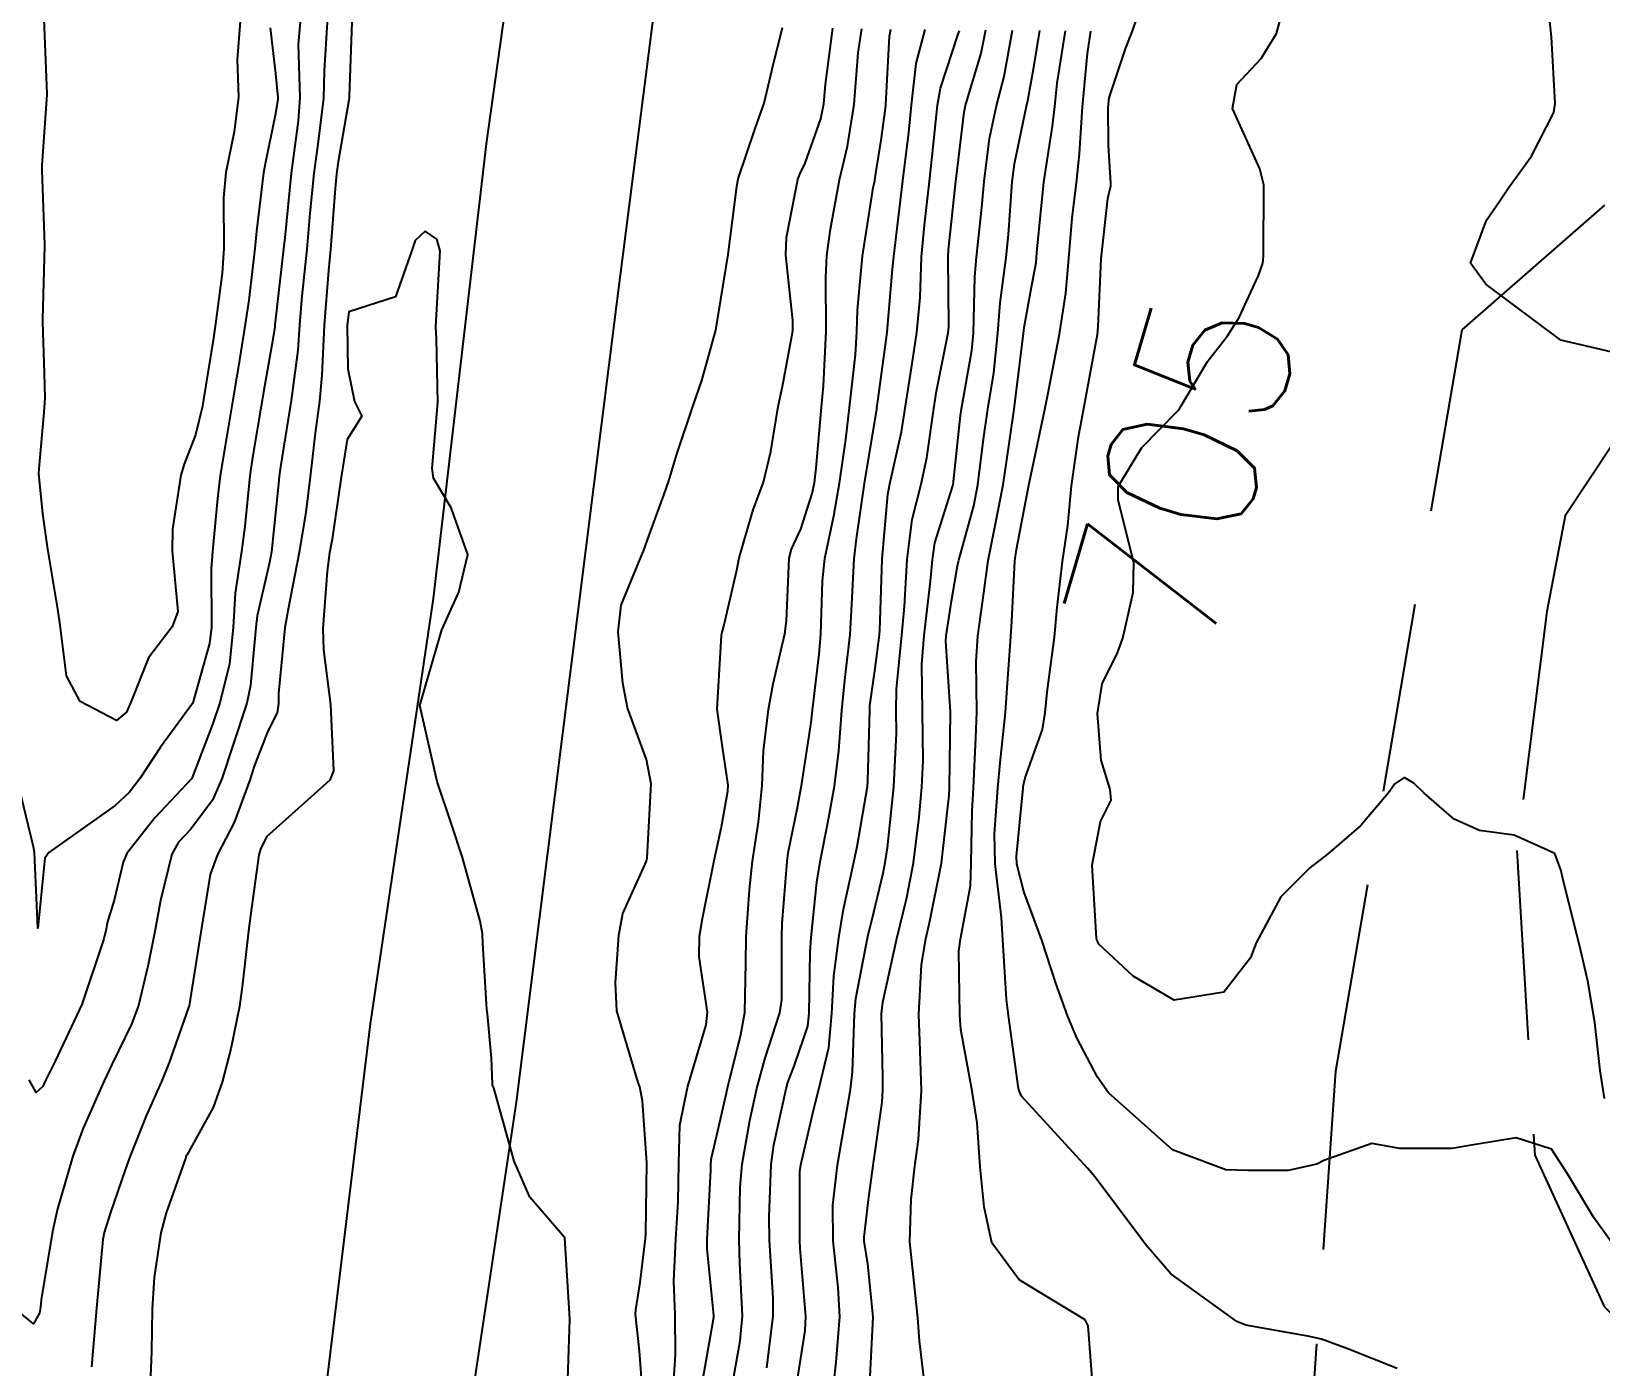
# Model space of a CAD drawing. Header units: metres. Extents: x 298520 to 308411, y 7433745 to 7450750.
# Drawn here: x 300827.6 to 300869.01, y 7448036.12 to 7448071.36 of the extents above; entities that cross this region are included whole.
import ezdxf
from ezdxf.enums import TextEntityAlignment as Align

# ---------------------------------------------------------------- set-up
doc = ezdxf.new("R2010")
doc.units = ezdxf.units.M
doc.header["$LTSCALE"] = 10
doc.linetypes.add('DASHED', pattern=[0.75, 0.5, -0.25])
for name, color, linetype in [('Cotas', 45, 'Continuous'), ('Curvas de Nivel 1m', 11, 'Continuous'), ('Curvas de Nivel 5m', 15, 'Continuous'), ('Linha Férrea', 251, 'TRACKS'), ('Vias Secundárias', 230, 'DASHED')]:
    doc.layers.add(name, color=color, linetype=linetype)
doc.styles.add('Style-STANDARD', font='STANDARD.shx')
doc.linetypes.add('TRACKS', pattern='A,0.15,[130,ltypeshp.shx,S=0.25,R=0,X=0,Y=0],0.15', length=0.3)

msp = doc.modelspace()

# ---------------------------------------------------------------- linework, layer by layer
at = {"layer": 'Curvas de Nivel 1m', "flags": 128}
for points, elevation in [([(300869.446, 7448039.192), (300868.824, 7448040.066), (300868.138, 7448041.206), (300867.713, 7448041.862), (300866.785, 7448042.156), (300865.714, 7448041.98), (300865.083, 7448041.876), (300863.712, 7448041.873), (300862.972, 7448042.01), (300861.707, 7448041.564), (300861.524, 7448041.465), (300860.769, 7448041.294), (300859.703, 7448041.292), (300859.12, 7448041.316), (300857.711, 7448041.837), (300856.027, 7448043.347), (300855.737, 7448043.758), (300855.189, 7448044.801), (300854.951, 7448045.362), (300854.633, 7448046.238), (300854.262, 7448047.373), (300853.792, 7448048.658), (300853.607, 7448049.382), (300853.6, 7448049.587), (300853.77, 7448051.381), (300853.776, 7448051.428), (300853.827, 7448051.657), (300854.287, 7448052.933), (300854.352, 7448053.373), (300854.41, 7448053.923), (300854.604, 7448055.369), (300854.669, 7448056.157), (300854.809, 7448057.366), (300854.955, 7448058.316), (300855.052, 7448059.363), (300855.231, 7448060.656), (300855.367, 7448061.359), (300855.682, 7448063.076), (300855.731, 7448063.353), (300855.755, 7448063.564), (300855.832, 7448065.352), (300856.009, 7448066.948), (300856.084, 7448067.278), (300856.086, 7448067.349), (300856.028, 7448068.35), (300856.019, 7448069.35), (300856.045, 7448069.604), (300856.487, 7448070.918), (300856.647, 7448071.344), (300857.017, 7448072.397)], 704), ([(300835.405, 7448071.597), (300835.329, 7448070.318), (300835.307, 7448069.597), (300835.171, 7448068.454), (300835.057, 7448067.604), (300834.955, 7448066.558), (300834.871, 7448065.607), (300834.739, 7448064.367), (300834.677, 7448063.609), (300834.63, 7448062.943), (300834.455, 7448061.612), (300834.178, 7448059.869), (300834.143, 7448059.617), (300834.123, 7448059.414), (300833.942, 7448057.619), (300833.89, 7448057.342), (300833.564, 7448055.935), (300833.529, 7448055.623), (300833.384, 7448054.098), (300833.286, 7448053.626), (300832.931, 7448052.534), (300832.628, 7448051.632), (300832.38, 7448051.071), (300831.81, 7448050.307), (300831.488, 7448049.962), (300831.306, 7448049.645), (300831.009, 7448048.423), (300830.868, 7448047.649), (300830.689, 7448046.725), (300830.431, 7448045.653), (300830.248, 7448045.155), (300829.737, 7448044.108), (300829.52, 7448043.663), (300828.973, 7448042.412), (300828.701, 7448041.675), (300828.294, 7448040.286), (300828.16, 7448039.683), (300827.864, 7448037.886), (300827.842, 7448037.687), (300827.818, 7448037.53), (300827.656, 7448037.246), (300827.11, 7448037.696)], 694), ([(300833.109, 7448071.624), (300833.033, 7448070.606), (300833.065, 7448069.625), (300832.95, 7448068.709), (300832.73, 7448067.633), (300832.673, 7448066.966), (300832.68, 7448065.633), (300832.639, 7448064.98), (300832.46, 7448063.635), (300832.397, 7448063.205), (300832.143, 7448061.638), (300832.114, 7448061.466), (300831.934, 7448060.712), (300831.632, 7448059.937), (300831.55, 7448059.644), (300831.33, 7448058.217), (300831.317, 7448057.646), (300831.47, 7448056.051), (300831.322, 7448055.646), (300830.696, 7448054.821), (300830.228, 7448053.656), (300830.113, 7448053.394), (300829.846, 7448053.175), (300828.888, 7448053.674), (300828.53, 7448054.351), (300828.363, 7448055.683), (300828.303, 7448056.109), (300828.034, 7448057.688), (300827.907, 7448058.621), (300827.802, 7448059.691), (300827.805, 7448059.811), (300827.939, 7448061.305), (300827.967, 7448061.69), (300827.953, 7448062.339), (300827.905, 7448063.691), (300827.902, 7448063.762), (300827.962, 7448065.69), (300827.961, 7448065.723), (300827.887, 7448067.691), (300827.887, 7448067.819), (300828.023, 7448069.69), (300828.022, 7448069.711), (300827.944, 7448071.691)], 697), ([(300836.056, 7448071.598), (300835.991, 7448069.643), (300835.988, 7448069.591), (300835.7, 7448067.911), (300835.654, 7448067.595), (300835.619, 7448067.206), (300835.495, 7448065.597), (300835.439, 7448065.05), (300835.325, 7448063.6), (300835.269, 7448062.284), (300835.204, 7448061.601), (300835.088, 7448060.756), (300834.96, 7448059.604), (300834.844, 7448058.671), (300834.672, 7448057.608), (300834.378, 7448056.112), (300834.295, 7448055.614), (300834.122, 7448053.882), (300834.127, 7448053.616), (300834.093, 7448053.373), (300833.842, 7448052.891), (300833.483, 7448051.968), (300833.38, 7448051.624), (300832.958, 7448050.482), (300832.512, 7448049.633), (300832.318, 7448049.111), (300832.081, 7448047.637), (300832.039, 7448047.369), (300831.765, 7448045.64), (300831.753, 7448045.598), (300831.241, 7448044.142), (300831.034, 7448043.647), (300830.634, 7448042.736), (300830.199, 7448041.655), (300830.065, 7448041.29), (300829.688, 7448040.186), (300829.527, 7448039.662), (300829.49, 7448039.472), (300829.321, 7448037.665), (300829.19, 7448036.117)], 693), ([(300869.958, 7448062.743), (300867.963, 7448063.21), (300865.985, 7448064.687), (300865.574, 7448065.236), (300866.004, 7448066.376), (300866.353, 7448066.883), (300866.582, 7448067.224), (300867.184, 7448068.06), (300867.774, 7448069.213), (300867.808, 7448069.45), (300867.712, 7448071.214), (300867.668, 7448071.613)], 706), ([(300833.9, 7448071.451), (300834.049, 7448070.247), (300834.106, 7448069.609), (300834.103, 7448069.549), (300834.036, 7448069.138), (300833.775, 7448067.864), (300833.728, 7448067.623), (300833.542, 7448066.081), (300833.498, 7448065.625), (300833.339, 7448064.266), (300833.245, 7448063.627), (300833.065, 7448062.52), (300832.917, 7448061.63), (300832.775, 7448060.791), (300832.584, 7448059.633), (300832.515, 7448059.033), (300832.378, 7448057.635), (300832.347, 7448057.177), (300832.355, 7448055.635), (300832.305, 7448055.199), (300831.863, 7448053.64), (300831.853, 7448053.618), (300831.013, 7448052.47), (300830.477, 7448051.653), (300830.192, 7448051.283), (300829.816, 7448050.929), (300828.061, 7448049.686), (300827.954, 7448049.534), (300827.773, 7448047.69), (300827.682, 7448049.691), (300827.662, 7448049.834), (300827.209, 7448051.696)], 696), ([(300843.718, 7448035.583), (300843.649, 7448036.539), (300843.545, 7448037.501), (300843.549, 7448037.616), (300843.671, 7448038.339), (300843.811, 7448039.498), (300843.819, 7448039.633), (300843.839, 7448041.498), (300843.727, 7448043.137), (300843.662, 7448043.501), (300843.615, 7448043.62), (300843.054, 7448045.507), (300843.019, 7448046.249), (300843.103, 7448047.507), (300843.207, 7448048.081), (300843.801, 7448049.379), (300843.834, 7448049.468), (300843.839, 7448049.499), (300843.85, 7448049.546), (300843.961, 7448051.498), (300843.833, 7448052.146), (300843.331, 7448053.505), (300843.206, 7448054.16), (300843.088, 7448055.508), (300843.169, 7448056.218), (300843.698, 7448057.502), (300843.757, 7448057.64), (300843.901, 7448058.058), (300844.292, 7448059.12), (300844.421, 7448059.493), (300844.639, 7448060.199), (300845.069, 7448061.483), (300845.291, 7448062.142), (300845.664, 7448063.475), (300845.993, 7448065.47), (300846.217, 7448067.262), (300846.256, 7448067.468), (300846.704, 7448068.792), (300846.941, 7448069.461), (300847.153, 7448070.357), (300847.425, 7448071.456)], 693), ([(300844.535, 7448035.486), (300844.601, 7448036.444), (300844.592, 7448037.486), (300844.559, 7448038.374), (300844.611, 7448039.486), (300844.674, 7448040.466), (300844.684, 7448041.485), (300844.712, 7448042.491), (300844.914, 7448043.482), (300845.411, 7448045.136), (300845.445, 7448045.475), (300845.226, 7448046.936), (300845.236, 7448047.478), (300845.311, 7448047.946), (300845.623, 7448049.473), (300845.812, 7448050.365), (300845.984, 7448051.306), (300845.991, 7448051.468), (300845.838, 7448052.472), (300845.702, 7448053.472), (300845.814, 7448055.412), (300845.824, 7448055.471), (300845.875, 7448055.658), (300846.219, 7448057.137), (300846.281, 7448057.466), (300846.647, 7448058.727), (300846.922, 7448059.46), (300847.115, 7448060.274), (300847.313, 7448061.456), (300847.422, 7448061.985), (300847.693, 7448063.453), (300847.694, 7448063.726), (300847.515, 7448065.455), (300847.532, 7448065.92), (300847.828, 7448067.452), (300847.879, 7448067.587), (300848.019, 7448067.883), (300848.435, 7448069.046), (300848.511, 7448069.443), (300848.557, 7448069.951), (300848.75, 7448071.44)], 694), ([(300846.067, 7448035.466), (300846.31, 7448036.799), (300846.369, 7448037.463), (300846.299, 7448038.839), (300846.276, 7448039.464), (300846.307, 7448040.854), (300846.359, 7448041.463), (300846.564, 7448042.618), (300846.745, 7448043.46), (300846.961, 7448044.237), (300847.357, 7448045.454), (300847.408, 7448045.802), (300847.402, 7448047.454), (300847.415, 7448047.817), (300847.545, 7448049.453), (300847.575, 7448049.682), (300847.817, 7448050.878), (300847.909, 7448051.362), (300847.927, 7448051.449), (300848.178, 7448053.117), (300848.215, 7448053.446), (300848.39, 7448054.923), (300848.435, 7448055.444), (300848.477, 7448056.855), (300848.539, 7448057.444), (300848.775, 7448058.576), (300848.927, 7448059.435), (300849.091, 7448060.59), (300849.195, 7448061.431), (300849.352, 7448062.825), (300849.387, 7448063.429), (300849.402, 7448063.998), (300849.534, 7448065.427), (300849.816, 7448067.228), (300849.856, 7448067.422), (300849.881, 7448067.556), (300850.029, 7448068.483), (300850.141, 7448069.319), (300850.15, 7448069.419), (300850.246, 7448071.234), (300850.278, 7448071.418)], 696), ([(300847.011, 7448036.084), (300847.181, 7448037.455), (300847.18, 7448037.935), (300847.08, 7448039.456), (300847.071, 7448040.075), (300847.125, 7448041.456), (300847.195, 7448041.971), (300847.516, 7448043.452), (300847.565, 7448043.621), (300847.739, 7448044.077), (300848.089, 7448045.107), (300848.13, 7448045.446), (300848.157, 7448047.058), (300848.181, 7448047.446), (300848.331, 7448048.908), (300848.416, 7448049.444), (300848.649, 7448050.608), (300848.795, 7448051.44), (300848.909, 7448052.368), (300848.986, 7448053.439), (300849.064, 7448054.235), (300849.209, 7448055.437), (300849.241, 7448056.074), (300849.312, 7448057.436), (300849.372, 7448057.964), (300849.586, 7448059.425), (300849.909, 7448061.387), (300849.915, 7448061.42), (300849.945, 7448061.663), (300850.159, 7448063.22), (300850.185, 7448063.418), (300850.325, 7448065.08), (300850.358, 7448065.416), (300850.533, 7448066.89), (300850.602, 7448067.414), (300850.757, 7448068.687), (300850.825, 7448069.412), (300850.954, 7448070.511), (300851.184, 7448071.409)], 697), ([(300847.765, 7448035.449), (300848.024, 7448037.071), (300848.04, 7448037.446), (300847.89, 7448039.237), (300847.877, 7448039.448), (300847.881, 7448041.268), (300847.904, 7448041.448), (300848.249, 7448042.921), (300848.386, 7448043.443), (300848.647, 7448044.538), (300848.727, 7448045.44), (300848.775, 7448046.428), (300848.906, 7448047.439), (300849.032, 7448048.19), (300849.303, 7448049.435), (300849.391, 7448049.85), (300849.668, 7448051.432), (300849.678, 7448051.579), (300849.724, 7448053.431), (300849.732, 7448053.554), (300849.863, 7448054.483), (300849.979, 7448055.428), (300849.99, 7448055.544), (300850.051, 7448057.428), (300850.2, 7448059.136), (300850.252, 7448059.417), (300850.565, 7448060.786), (300850.664, 7448061.413), (300850.832, 7448062.533), (300850.97, 7448063.41), (300851.054, 7448064.332), (300851.094, 7448065.409), (300851.167, 7448066.243), (300851.303, 7448067.407), (300851.374, 7448068.055), (300851.513, 7448069.405), (300851.593, 7448069.859), (300852.062, 7448071.281), (300852.093, 7448071.369)], 698), ([(300848.75, 7448035.439), (300848.843, 7448036.236), (300848.938, 7448037.437), (300848.894, 7448038.208), (300848.762, 7448039.439), (300848.748, 7448040.384), (300848.875, 7448041.438), (300848.996, 7448042.155), (300849.216, 7448043.435), (300849.272, 7448043.901), (300849.324, 7448045.434), (300849.355, 7448045.836), (300849.67, 7448047.431), (300849.688, 7448047.517), (300849.78, 7448047.896), (300850.083, 7448049.141), (300850.136, 7448049.425), (300850.191, 7448049.809), (300850.36, 7448051.422), (300850.428, 7448052.837), (300850.423, 7448053.421), (300850.434, 7448053.997), (300850.573, 7448055.42), (300850.644, 7448056.182), (300850.715, 7448057.418), (300850.846, 7448058.473), (300851.079, 7448059.408), (300851.236, 7448060.101), (300851.414, 7448061.405), (300851.487, 7448061.865), (300851.793, 7448063.402), (300851.808, 7448063.559), (300851.798, 7448065.402), (300851.806, 7448065.59), (300852, 7448067.4), (300852.015, 7448067.533), (300852.214, 7448069.225), (300852.251, 7448069.398), (300852.668, 7448070.782), (300852.786, 7448071.393)], 699), ([(300851.208, 7448035.406), (300851.039, 7448036.801), (300850.998, 7448037.41), (300850.913, 7448038.162), (300850.779, 7448039.414), (300850.814, 7448040.533), (300850.918, 7448041.412), (300851.014, 7448042.11), (300851.094, 7448043.41), (300851.046, 7448044.71), (300851.02, 7448045.411), (300851.088, 7448046.732), (300851.205, 7448047.409), (300851.315, 7448047.872), (300851.619, 7448049.403), (300851.821, 7448051.2), (300851.834, 7448051.389), (300851.853, 7448053.4), (300851.735, 7448055.266), (300851.741, 7448055.402), (300851.882, 7448056.321), (300852.041, 7448057.249), (300852.075, 7448057.398), (300852.469, 7448058.84), (300852.58, 7448059.393), (300852.728, 7448060.599), (300852.845, 7448061.391), (300852.997, 7448062.345), (300853.107, 7448063.389), (300853.171, 7448064.192), (300853.321, 7448065.387), (300853.39, 7448065.995), (300853.48, 7448067.385), (300853.543, 7448067.862), (300853.864, 7448069.382), (300853.894, 7448069.532), (300854.053, 7448070.412), (300854.212, 7448071.378)], 701), ([(300855.633, 7448035.35), (300855.492, 7448037.193), (300855.407, 7448037.354), (300853.668, 7448038.409), (300852.947, 7448039.387), (300852.741, 7448040.341), (300852.642, 7448041.391), (300852.562, 7448042.55), (300852.431, 7448043.393), (300852.131, 7448045.014), (300852.1, 7448045.397), (300852.078, 7448047.088), (300852.119, 7448047.397), (300852.381, 7448048.807), (300852.402, 7448049.394), (300852.429, 7448050.781), (300852.463, 7448051.394), (300852.526, 7448052.71), (300852.55, 7448053.393), (300852.535, 7448054.724), (300852.575, 7448055.393), (300852.734, 7448056.542), (300852.848, 7448057.39), (300853.024, 7448058.271), (300853.242, 7448059.387), (300853.33, 7448059.985), (300853.533, 7448061.384), (300853.584, 7448061.747), (300853.783, 7448063.382), (300853.803, 7448063.544), (300853.981, 7448064.565), (300854.113, 7448065.256), (300854.129, 7448065.378), (300854.138, 7448065.521), (300854.321, 7448067.375), (300854.55, 7448068.857), (300854.607, 7448069.372), (300854.669, 7448069.99), (300854.89, 7448071.368)], 702), ([(300863.641, 7448036.068), (300862.318, 7448036.602), (300861.649, 7448036.842), (300861.288, 7448036.924), (300859.652, 7448037.213), (300859.414, 7448037.312), (300857.672, 7448038.569), (300857.014, 7448039.337), (300855.7, 7448041.086), (300855.58, 7448041.23), (300855.47, 7448041.353), (300853.731, 7448043.256), (300853.673, 7448043.381), (300853.653, 7448043.461), (300853.384, 7448045.384), (300853.335, 7448045.807), (300853.237, 7448047.385), (300853.198, 7448047.97), (300853.038, 7448049.388), (300853.018, 7448050.181), (300853.107, 7448051.387), (300853.164, 7448052.056), (300853.308, 7448053.385), (300853.343, 7448053.901), (300853.445, 7448055.384), (300853.474, 7448055.787), (300853.554, 7448057.383), (300853.597, 7448057.684), (300853.923, 7448059.38), (300854.347, 7448061.374), (300854.441, 7448061.865), (300854.731, 7448063.368), (300854.896, 7448064.449), (300854.983, 7448065.365), (300855.07, 7448066.431), (300855.18, 7448067.362), (300855.26, 7448068.126), (300855.339, 7448069.361), (300855.47, 7448070.771), (300855.563, 7448071.358)], 703), ([(300841.748, 7448035.519), (300841.811, 7448037.368), (300841.807, 7448037.519), (300841.683, 7448039.52), (300840.756, 7448040.596), (300840.342, 7448041.54), (300839.802, 7448043.478), (300839.774, 7448043.549), (300839.768, 7448043.584), (300839.74, 7448044.262), (300839.638, 7448045.428), (300839.623, 7448045.542), (300839.519, 7448047.292), (300839.506, 7448047.544), (300839.446, 7448047.877), (300838.976, 7448049.552), (300838.687, 7448050.432), (300838.311, 7448051.563), (300837.853, 7448053.57), (300838.436, 7448055.562), (300838.883, 7448056.555), (300839.119, 7448057.552), (300838.684, 7448058.785), (300838.21, 7448059.566), (300838.176, 7448059.817), (300838.33, 7448061.564), (300838.289, 7448063.244), (300838.277, 7448063.565), (300838.291, 7448063.88), (300838.392, 7448065.564), (300838.304, 7448065.874), (300837.998, 7448066.088), (300837.727, 7448065.841), (300837.64, 7448065.574), (300837.207, 7448064.352), (300835.977, 7448063.958), (300835.935, 7448063.591), (300835.956, 7448062.448), (300836.129, 7448061.588), (300836.323, 7448061.202), (300835.933, 7448060.586), (300835.775, 7448059.592), (300835.539, 7448057.955), (300835.473, 7448057.596), (300835.406, 7448057.116), (300835.298, 7448055.599), (300835.309, 7448055.04), (300835.492, 7448053.595), (300835.578, 7448051.842), (300835.476, 7448051.595), (300833.808, 7448050.104), (300833.648, 7448049.778), (300833.605, 7448049.622), (300833.381, 7448048.022), (300833.336, 7448047.624), (300833.173, 7448046.212), (300833.092, 7448045.627), (300832.864, 7448044.507), (300832.634, 7448043.631), (300832.396, 7448042.96), (300831.704, 7448041.702), (300831.682, 7448041.661), (300831.675, 7448041.64), (300831.158, 7448040.176), (300831.017, 7448039.647), (300830.844, 7448038.475), (300830.79, 7448037.649), (300830.772, 7448036.523), (300830.733, 7448035.649)], 692)]:
    msp.add_lwpolyline(points, dxfattribs=dict(at, elevation=elevation))
at = {"layer": 'Curvas de Nivel 5m', "flags": 128}
for points, elevation in [([(300834.693, 7448071.604), (300834.642, 7448071.019), (300834.683, 7448069.604), (300834.641, 7448068.996), (300834.459, 7448067.613), (300834.287, 7448065.907), (300834.258, 7448065.616), (300834.038, 7448063.684), (300834.031, 7448063.619), (300834.027, 7448063.564), (300833.966, 7448063.179), (300833.73, 7448061.838), (300833.696, 7448061.622), (300833.438, 7448060.115), (300833.369, 7448059.626), (300833.238, 7448058.292), (300833.146, 7448057.627), (300832.984, 7448056.527), (300832.929, 7448055.629), (300832.831, 7448054.662), (300832.574, 7448053.633), (300832.391, 7448053.089), (300831.837, 7448051.64), (300830.86, 7448050.602), (300830.126, 7448049.657), (300830.027, 7448049.43), (300829.784, 7448048.426), (300829.607, 7448047.831), (300829.573, 7448047.663), (300829.519, 7448047.412), (300828.933, 7448045.672), (300828.234, 7448044.179), (300827.985, 7448043.686), (300827.902, 7448043.516), (300827.728, 7448043.355), (300827.545, 7448043.692)], 695), ([(300869.117, 7448043.196), (300869.003, 7448043.935), (300868.857, 7448045.199), (300868.671, 7448046.294), (300868.46, 7448047.203), (300868.015, 7448048.992), (300867.969, 7448049.208), (300867.807, 7448049.665), (300866.729, 7448050.143), (300865.813, 7448050.265), (300865.147, 7448050.57), (300864.357, 7448051.252), (300864.086, 7448051.517), (300863.829, 7448051.666), (300863.585, 7448051.504), (300863.413, 7448051.264), (300862.685, 7448050.401), (300861.807, 7448049.64), (300861.335, 7448049.287), (300860.569, 7448048.52), (300859.925, 7448047.308), (300859.769, 7448046.91), (300859.071, 7448046.005), (300857.758, 7448045.791), (300856.68, 7448046.424), (300855.772, 7448047.268), (300855.741, 7448047.319), (300855.726, 7448047.351), (300855.706, 7448047.419), (300855.595, 7448049.353), (300855.814, 7448050.508), (300856.095, 7448051.072), (300856.066, 7448051.348), (300855.835, 7448052.126), (300855.739, 7448053.352), (300855.861, 7448054.135), (300856.262, 7448054.953), (300856.408, 7448055.345), (300856.674, 7448056.553), (300856.694, 7448057.342), (300856.282, 7448058.982), (300856.285, 7448059.346), (300856.902, 7448060.371), (300857.848, 7448061.331), (300857.892, 7448061.382), (300857.944, 7448061.472), (300858.636, 7448062.644), (300859.17, 7448063.318), (300859.477, 7448063.809), (300859.987, 7448064.911), (300860.089, 7448065.211), (300860.108, 7448065.308), (300860.116, 7448065.43), (300860.123, 7448067.308), (300860.019, 7448067.731), (300859.297, 7448069.317), (300859.41, 7448069.956), (300860.056, 7448070.644), (300860.458, 7448071.304), (300860.611, 7448071.845)], 705), ([(300845.267, 7448035.475), (300845.609, 7448037.428), (300845.61, 7448037.471), (300845.436, 7448039.229), (300845.434, 7448039.474), (300845.533, 7448041.305), (300845.534, 7448041.473), (300845.547, 7448041.63), (300845.716, 7448042.339), (300845.93, 7448043.268), (300845.974, 7448043.468), (300846.325, 7448044.886), (300846.43, 7448045.463), (300846.453, 7448046.776), (300846.461, 7448047.463), (300846.553, 7448048.701), (300846.633, 7448049.462), (300846.787, 7448050.487), (300846.889, 7448051.459), (300846.925, 7448052.371), (300847.053, 7448053.458), (300847.181, 7448054.136), (300847.481, 7448055.454), (300847.529, 7448055.801), (300847.599, 7448057.453), (300847.661, 7448057.688), (300847.904, 7448058.222), (300848.208, 7448059.158), (300848.267, 7448059.445), (300848.31, 7448059.828), (300848.454, 7448061.442), (300848.506, 7448061.999), (300848.578, 7448063.441), (300848.564, 7448064.862), (300848.595, 7448065.441), (300848.694, 7448066.134), (300848.929, 7448067.436), (300849.135, 7448068.324), (300849.314, 7448069.431), (300849.421, 7448070.794), (300849.515, 7448071.428)], 695), ([(300849.721, 7448035.516), (300849.82, 7448037.427), (300849.674, 7448038.837), (300849.58, 7448039.431), (300849.578, 7448039.537), (300849.694, 7448040.525), (300849.815, 7448041.428), (300850.05, 7448043.103), (300850.071, 7448043.425), (300850.068, 7448043.757), (300850.032, 7448045.426), (300850.068, 7448045.737), (300850.441, 7448047.42), (300850.701, 7448048.504), (300850.877, 7448049.414), (300851.027, 7448050.624), (300851.1, 7448051.411), (300851.132, 7448052.112), (300851.12, 7448053.411), (300851.104, 7448054.65), (300851.16, 7448055.411), (300851.331, 7448056.852), (300851.377, 7448057.408), (300851.446, 7448057.858), (300851.922, 7448059.367), (300851.929, 7448059.393), (300852.121, 7448061.219), (300852.145, 7448061.398), (300852.418, 7448062.936), (300852.463, 7448063.395), (300852.499, 7448064.881), (300852.538, 7448065.395), (300852.687, 7448066.712), (300852.748, 7448067.393), (300852.889, 7448068.532), (300853.072, 7448069.39), (300853.27, 7448070.169), (300853.496, 7448071.386)], 700)]:
    msp.add_lwpolyline(points, dxfattribs=dict(at, elevation=elevation))
at = {"layer": 'Linha Férrea', "flags": 128}
for points in [[(298729.261, 7450749.95), (298734.809, 7450730.65), (298742.343, 7450703.451), (298750.119, 7450676.237), (298757.889, 7450649.199), (298765.189, 7450623.712), (298769.985, 7450606.424), (298776.494, 7450583.287), (298783.055, 7450560.248), (298788.164, 7450542.214), (298793.821, 7450521.584), (298798.125, 7450506.606), (298804.386, 7450484.418), (298809.295, 7450466.837), (298814.551, 7450448.858), (298819.559, 7450431.225), (298826.267, 7450408.649), (298831.926, 7450389.314), (298837.135, 7450370.779), (298842.092, 7450352.398), (298847.802, 7450331.823), (298852.149, 7450316.412), (298858.34, 7450294.769), (298862.969, 7450278.965), (298867.952, 7450260.088), (298870.924, 7450249.95), (298873.722, 7450238.982), (298878.355, 7450222.697), (298882.025, 7450210.358), (298885.603, 7450197.651), (298890.189, 7450181.049), (298894.637, 7450166.006), (298898.995, 7450149.812), (298904.361, 7450131.79), (298908.122, 7450117.709), (298911.93, 7450103.946), (298916.104, 7450089.039), (298920.554, 7450073.399), (298923.212, 7450064.319), (298926.468, 7450052.577), (298930.321, 7450038.956), (298934.723, 7450023.223), (298938.252, 7450011.622), (298941.509, 7449999.193), (298944.399, 7449989.651), (298947.701, 7449977.682), (298952.335, 7449961.49), (298956.967, 7449946.581), (298961.92, 7449929.017), (298965.909, 7449915.258), (298970.082, 7449900.905), (298973.936, 7449887.787), (298977.788, 7449874.853), (298981.549, 7449862.469), (298986.366, 7449847.197), (298989.852, 7449836.37), (298994.575, 7449822.337), (298999.437, 7449807.292), (299004.068, 7449794.269), (299008.7, 7449781.657), (299013.057, 7449770.328), (299018.285, 7449757.718), (299022.322, 7449748.037), (299026.817, 7449737.63), (299031.861, 7449726.852), (299036.814, 7449716.896), (299043.096, 7449705.205), (299047.821, 7449696.534), (299054.335, 7449685.572), (299060.664, 7449675.852), (299069.469, 7449663.104), (299077.541, 7449652.872), (299085.429, 7449643.336), (299089.832, 7449637.784), (299098.728, 7449628.561), (299107.993, 7449618.793), (299117.442, 7449610.031), (299127.077, 7449601.223), (299138.453, 7449591.782), (299150.409, 7449582.651), (299162.779, 7449573.982), (299174.004, 7449567.002), (299185.962, 7449560.295), (299199.698, 7449553.222), (299213.253, 7449547.024), (299227.033, 7449541.5), (299241.999, 7449536.525), (299258.424, 7449531.831), (299277.224, 7449527.814), (299295.935, 7449525.032), (299311.589, 7449523.57), (299326.876, 7449522.883), (299340.975, 7449522.747), (299353.572, 7449523.111), (299369.274, 7449524.069), (299382.826, 7449525.211), (299396.609, 7449526.717), (299414.178, 7449529.501), (299430.969, 7449532.603), (299440.142, 7449534.839), (299451.094, 7449537.487), (299469.666, 7449542.917), (299486.963, 7449547.755), (299510.376, 7449554.83), (299531.414, 7449561.037), (299544.903, 7449564.894), (299559.186, 7449569.068), (299590.197, 7449576.665), (299616.417, 7449582.259), (299645.03, 7449585.805), (299675.251, 7449587.635), (299705.522, 7449586.259), (299732.882, 7449582.825), (299762.581, 7449576.088), (299791.888, 7449566.944), (299816.217, 7449556.896), (299840.774, 7449544.781), (299859.676, 7449534.387), (299878.529, 7449521.308), (299897.376, 7449507.135), (299919.538, 7449486.991), (299927.658, 7449478.626), (299947.133, 7449456.962), (299961.499, 7449437.961), (299971.137, 7449424.784), (299981.869, 7449408.322), (299997.595, 7449383.682), (300016.228, 7449354.96), (300035.864, 7449324.687), (300055.136, 7449295.587), (300073.232, 7449268.397), (300085.868, 7449249.95), (300089.501, 7449244.778), (300101.211, 7449227.647), (300111.197, 7449214.14), (300124.752, 7449194.736), (300135.909, 7449179.759), (300148.296, 7449162.129), (300160.805, 7449144.566), (300173.129, 7449128.481), (300185.523, 7449112.088), (300198.402, 7449095.758), (300207.462, 7449083.98), (300220.094, 7449068.515), (300233.468, 7449051.744), (300246.778, 7449035.349), (300263.478, 7449015.076), (300277.526, 7448998.444), (300292.814, 7448981.501), (300306.688, 7448964.856), (300324.623, 7448944.393), (300340.398, 7448926.517), (300357.9, 7448907.843), (300372.755, 7448891.817), (300392.041, 7448871.054), (300410.717, 7448852.066), (300427.475, 7448834.137), (300439.245, 7448822.858), (300454.898, 7448806.525), (300473.448, 7448788.164), (300493.111, 7448768.808), (300511.705, 7448749.95), (300518.198, 7448743.612), (300525.672, 7448735.984), (300530.889, 7448730.361), (300538.141, 7448723.284), (300543.771, 7448717.624), (300548.924, 7448711.903), (300554.778, 7448706.093), (300562.444, 7448698.573), (300570.483, 7448690.198), (300580.06, 7448680.508), (300590.013, 7448670.628), (300599.102, 7448661.391), (300608.565, 7448651.702), (300616.68, 7448643.32), (300625.581, 7448633.859), (300633.62, 7448625.859), (300641.21, 7448617.858), (300649.582, 7448609.897), (300659.386, 7448599.72), (300667.387, 7448591.231), (300676.098, 7448582.784), (300683.871, 7448574.669), (300691.725, 7448567.153), (300703.33, 7448554.876), (300711.744, 7448546.351), (300718.093, 7448539.767), (300726.506, 7448530.983), (300733.153, 7448523.695), (300741.152, 7448514.418), (300747.426, 7448507.242), (300750.054, 7448504.018), (300758.169, 7448493.99), (300764.854, 7448485.238), (300772.251, 7448475.55), (300781.114, 7448462.855), (300788.178, 7448452.147), (300795.99, 7448439.115), (300802.712, 7448427.661), (300809.137, 7448414.665), (300814.959, 7448402.42), (300819.763, 7448391.601), (300824.722, 7448378.533), (300829.079, 7448366.59), (300833.249, 7448353.858), (300836.592, 7448342.438), (300839.822, 7448330.572), (300842.678, 7448317.912), (300845.758, 7448304.202), (300848.387, 7448291.169), (300849.927, 7448279.903), (300851.843, 7448266.756), (300852.632, 7448254.174), (300852.974, 7448249.95), (300853.718, 7448237.64), (300853.896, 7448226.066), (300854.164, 7448215.145), (300853.836, 7448203.832), (300853.598, 7448192.905), (300852.795, 7448182.25), (300851.991, 7448170.79), (300850.801, 7448159.302), (300849.223, 7448146.768), (300848.151, 7448135.486), (300846.96, 7448124.114), (300845.442, 7448113.546), (300844.222, 7448102.204), (300842.288, 7448090.385), (300840.978, 7448078.33), (300839.608, 7448068.386), (300838.209, 7448056.39), (300836.541, 7448045.166), (300835.023, 7448032.665), (300833.535, 7448020.341), (300832.284, 7448009.205), (300831.094, 7447998.637), (300829.874, 7447985.926), (300828.432, 7447973.713), (300826.546, 7447955.639), (300825.162, 7447943.391), (300824.986, 7447942.247), (300823.836, 7447930.96), (300822.657, 7447919.829), (300821.593, 7447909.075), (300820.243, 7447895.408), (300819.533, 7447885.934), (300818.679, 7447872.07), (300818.298, 7447858.799), (300817.927, 7447851.916), (300817.786, 7447841.862), (300817.933, 7447833.489), (300818.516, 7447815.843), (300820.361, 7447795.876), (300822.449, 7447776.733), (300825.922, 7447758.996), (300827.722, 7447750.217), (300828.687, 7447743.229), (300830.467, 7447731.539), (300833.751, 7447711.152), (300838.977, 7447681.969), (300842.161, 7447664.851), (300846.249, 7447643.566), (300856.898, 7447587.933), (300861.3, 7447564.706), (300863.731, 7447552.015), (300867.081, 7447534.8), (300870.251, 7447518.153), (300879.139, 7447471.406), (300882.717, 7447452.426), (300886.196, 7447433.436), (300890.621, 7447408.952), (300893.065, 7447393.996), (300894.895, 7447382.534), (300896.018, 7447374.923), (300897.056, 7447367.88), (300898.671, 7447355.202), (300899.884, 7447344.173), (300901.155, 7447328.57), (300902.425, 7447306.17), (300902.632, 7447290.927), (300902.643, 7447274.906), (300901.209, 7447249.806), (300899.894, 7447235.454), (300897.424, 7447214.973), (300896.24, 7447207.108, -0.017609), (300893.245, 7447191.067), (300890.79, 7447180.008), (300886.347, 7447162.337), (300883.122, 7447151.267), (300877.521, 7447133.871), (300873.858, 7447123.752), (300865.532, 7447103.056), (300859.822, 7447090.388), (300850.503, 7447071.406), (300846.315, 7447063.106), (300836.805, 7447045.834), (300827.664, 7447031.197), (300815.395, 7447013.014), (300803.069, 7446996.228), (300792.968, 7446983.245), (300781.446, 7446969.292), (300759.63, 7446945.435), (300748.36, 7446933.669), (300737.301, 7446922.447), (300720.178, 7446905.644), (300707.821, 7446893.561), (300697.057, 7446883.028), (300686.376, 7446872.224), (300676.506, 7446862.329), (300660.145, 7446845.845), (300651.989, 7446837.638), (300637.917, 7446823.835), (300624.102, 7446810.419), (300614.955, 7446801.573), (300610.107, 7446796.538), (300599.124, 7446785.64, 0.017844), (300588.776, 7446774.611), (300582.973, 7446768.596), (300572.807, 7446757.15), (300570.635, 7446754.423, -0.018804), (300566.868, 7446749.902, -0.021463), (300565.197, 7446747.771, 0.014089), (300560.744, 7446742.236), (300556.818, 7446737.065), (300549.018, 7446726.402), (300544.903, 7446720.152), (300542.989, 7446717.435), (300540.702, 7446714.014), (300534.516, 7446704.131), (300528.813, 7446694.775), (300525.37, 7446688.688), (300519.775, 7446678.443, 0.017217), (300513.559, 7446666.068), (300510.115, 7446659.471), (300505.35, 7446648.44), (300501.39, 7446638.953, 0.017957), (300498.447, 7446631.125), (300492.383, 7446614.647), (300488.086, 7446600.958), (300484.889, 7446590.082), (300482.448, 7446580.533), (300479.028, 7446566.174), (300474.999, 7446546.195), (300472.245, 7446530.076), (300469.723, 7446510.133), (300467.649, 7446494.09), (300465.343, 7446472.628), (300462.509, 7446448.283), (300460.589, 7446427.75), (300458.173, 7446403.459), (300455.716, 7446377.743), (300453.679, 7446357.578), (300451.179, 7446331.957), (300448.408, 7446302.907), (300446.096, 7446278.461), (300443.948, 7446255.986), (300443.327, 7446249.95), (300441.921, 7446236.026), (300439.714, 7446214.959), (300437.145, 7446189.663), (300434.772, 7446164.489), (300432.986, 7446145.942), (300427.675, 7446092.019), (300425.457, 7446069.071), (300422.052, 7446034.05), (300420.454, 7446017.74), (300416.946, 7445981.751), (300414.159, 7445952.95), (300410.686, 7445916.311), (300408.437, 7445891.812), (300405.718, 7445868.171), (300403.766, 7445842.739), (300401.654, 7445818.651), (300400.337, 7445806.143), (300399.876, 7445801.282), (300399.266, 7445794.558)], [(298905.363, 7450145.031), (298910.207, 7450124.873), (298915.002, 7450108.012), (298921.739, 7450085.266), (298926.98, 7450064.83), (298931.003, 7450051.742), (298934.224, 7450039.953), (298937.65, 7450027.983), (298940.458, 7450017.786), (298943.206, 7450008.624), (298945.866, 7449998.811), (298948.85, 7449988.084), (298952.218, 7449977.183), (298954.849, 7449967.637), (298957.892, 7449956.733), (298961.763, 7449943.848), (298964.896, 7449932.558), (298968.973, 7449920.293), (298972.372, 7449908.382), (298975.8, 7449896.208), (298979.287, 7449884.682), (298982.035, 7449875.079), (298985.463, 7449863.464), (298988.891, 7449853.475), (298994.252, 7449836.792), (298999.642, 7449820.007), (299004.122, 7449806.223), (299009.577, 7449791.55), (299017.072, 7449771.922), (299023.852, 7449755.78), (299031.351, 7449735.099), (299042.615, 7449714.768), (299049.157, 7449702.257), (299057.947, 7449687.795), (299067.128, 7449674.025), (299074.388, 7449663.764), (299083.266, 7449652.271), (299093.226, 7449640.21), (299104.865, 7449628.3), (299116.059, 7449616.929), (299127.188, 7449606.965), (299134.846, 7449600.398), (299146.061, 7449590.999), (299159.8, 7449581.134), (299172.881, 7449572.672), (299188.754, 7449563.553), (299203.487, 7449555.781), (299219.692, 7449548.782), (299229.285, 7449544.979), (299249.695, 7449538.196), (299264.418, 7449534.22), (299286.841, 7449530.183), (299305.276, 7449527.832), (299319.472, 7449527.113), (299340.209, 7449526.73), (299362.575, 7449527.496), (299380.335, 7449528.889), (299402.027, 7449531.43), (299418.393, 7449534.55), (299439.271, 7449538.773), (299455.546, 7449542.61), (299468.219, 7449546.447), (299486.071, 7449551.679), (299502.678, 7449556.429), (299521.873, 7449562.476), (299544.903, 7449569.511), (299558.765, 7449572.874), (299572.65, 7449576.475), (299589.389, 7449580.647), (299603.615, 7449583.903), (299623.713, 7449587.445), (299640.449, 7449589.67), (299657.813, 7449590.983), (299675.925, 7449591.554), (299694.255, 7449591.042), (299708.541, 7449590.126), (299722.182, 7449588.244), (299738.919, 7449585.56), (299759.653, 7449580.821), (299775.25, 7449576.474), (299786.436, 7449572.94), (299797.015, 7449569.282), (299807.003, 7449565.52), (299816.424, 7449561.561), (299823.596, 7449557.979), (299834.148, 7449553.022), (299842.943, 7449548.641), (299850.946, 7449544.045), (299857.58, 7449540.07), (299867.592, 7449534.039), (299879.685, 7449526.144), (299888.765, 7449519.647), (299901.686, 7449509.708), (299911.305, 7449500.703), (299920.635, 7449492.515), (299928.708, 7449484.626), (299935.814, 7449476.733), (299943.925, 7449467.258), (299951.104, 7449459.003), (299957.671, 7449450.784), (299963.484, 7449442.67), (299970.77, 7449432.303), (299976.475, 7449423.904), (299982.432, 7449414.862), (299988.891, 7449404.85), (299995.852, 7449394.443), (300002.312, 7449383.928), (300010.887, 7449370.223), (300018.781, 7449358.239), (300026.569, 7449345.892), (300033.388, 7449335.88), (300041.176, 7449324.037), (300049.358, 7449311.838), (300057.288, 7449299.745), (300065.47, 7449287.364), (300073.508, 7449275.701), (300081.011, 7449264.541), (300090.196, 7449251.298), (300091.164, 7449249.95), (300100.525, 7449236.167), (300109.403, 7449223.951), (300117.162, 7449213.187), (300127.336, 7449198.457), (300139.6, 7449181.446), (300149.952, 7449166.72), (300159.813, 7449153.466), (300168.75, 7449141.382), (300179.779, 7449126.346), (300190.932, 7449112.414), (300203.876, 7449095.222), (300217.308, 7449078.587), (300230.374, 7449062.005), (300242.887, 7449046.162), (300256.877, 7449029.774), (300272.777, 7449010.921), (300288.309, 7448992.868), (300306.303, 7448971.97), (300322.512, 7448953.54), (300337.055, 7448937.024), (300349.196, 7448923.521), (300363.433, 7448907.803), (300372.178, 7448898.27), (300387.649, 7448881.624), (300402.322, 7448866.086), (300417.298, 7448851.105), (300428.763, 7448838.962), (300440.716, 7448827.379), (300454.398, 7448813.148), (300467.461, 7448800.639), (300481.638, 7448785.533), (300502.227, 7448765.254), (300514.06, 7448753.852), (300517.826, 7448749.95), (300528.275, 7448738.976), (300540.783, 7448726.333), (300551.364, 7448715.261), (300568.358, 7448698.083), (300580.431, 7448686.447), (300591.073, 7448675.242), (300605.822, 7448659.996), (300619.827, 7448645.871), (300631.531, 7448633.85), (300641.93, 7448623.388), (300651.196, 7448614.132), (300663.21, 7448601.736), (300675.654, 7448588.967), (300686.366, 7448579.136), (300697.132, 7448567.001), (300714.307, 7448549.82), (300728.065, 7448535.254), (300742.189, 7448519.954), (300754.02, 7448506), (300763.608, 7448493.67), (300772.134, 7448482.969), (300781.594, 7448469.905), (300789.873, 7448457.453), (300798.087, 7448444.138), (300806.367, 7448430.378), (300809.353, 7448423.731), (300815.826, 7448410.715), (300822.176, 7448396.83), (300827.777, 7448382.459), (300832.26, 7448369.325), (300838.297, 7448352.647), (300842.655, 7448335.903), (300846.951, 7448318.72), (300850.061, 7448305.153), (300853.485, 7448286.05), (300855.912, 7448269.922), (300857.341, 7448249.95), (300858.33, 7448231.606), (300857.942, 7448206.205), (300856.925, 7448178.368), (300854.333, 7448156.855), (300851.333, 7448129.708), (300849.095, 7448108.502), (300845.739, 7448085.317), (300843.044, 7448064.17), (300840.396, 7448043.097), (300838.567, 7448030.951), (300837.041, 7448016.016), (300835.11, 7447994.958), (300832.975, 7447975.28), (300830.738, 7447953.623), (300829.108, 7447937.188), (300828.366, 7447933.435), (300827.045, 7447924.743), (300825.629, 7447910.191), (300824.268, 7447895.589), (300822.966, 7447881.617), (300821.953, 7447863.074), (300821.73, 7447846.352), (300821.738, 7447838.346), (300822.298, 7447822.796), (300823.264, 7447806.625), (300824.128, 7447792.391), (300826.211, 7447777.691), (300829.715, 7447760.435), (300831.501, 7447751.07), (300833.495, 7447738.255), (300836.415, 7447720.056), (300862.711, 7447579.549), (300879.787, 7447489.912), (300882.904, 7447473.371), (300886.736, 7447453.399), (300891.84, 7447425.61), (300894.824, 7447408.419), (300897.501, 7447392.308), (300900.259, 7447374.699), (300902.627, 7447356.768), (300903.989, 7447344.999), (300904.86, 7447335.88), (300905.847, 7447322.28), (300906.291, 7447313.022), (300906.573, 7447308.418), (300906.759, 7447298.893), (300906.88, 7447292.725, -0.006984), (300906.844, 7447284.829), (300906.695, 7447276.838), (300906.36, 7447267.883), (300905.744, 7447256.667), (300905.23, 7447249.95), (300904.292, 7447239.525), (300903.012, 7447227.25), (300901.034, 7447212.309), (300899.543, 7447202.921, -0.011988), (300897.909, 7447194.02), (300894.997, 7447180.769), (300891.356, 7447165.387), (300887.457, 7447151.115), (300883.301, 7447137.652), (300876.75, 7447119.219), (300874.099, 7447111.988), (300871.749, 7447106.138, -0.018309), (300868.914, 7447099.764, 0.011681), (300865.826, 7447093.061), (300860.469, 7447081.825), (300851.72, 7447064.422), (300846.208, 7447053.937), (300843.033, 7447048.479), (300836.89, 7447038.137), (300827.206, 7447022.921), (300821.11, 7447014.014), (300814.857, 7447005.089), (300809.628, 7446998.099), (300801.236, 7446986.884), (300791.122, 7446974.407), (300781.425, 7446962.969), (300774.943, 7446955.767), (300762.88, 7446942.762), (300751.299, 7446930.933), (300734.873, 7446914.565), (300727.949, 7446907.628), (300717.868, 7446897.443), (300705.6, 7446885.783), (300698.716, 7446879.048), (300668.127, 7446848.06), (300640.994, 7446821.407), (300627.442, 7446808.23), (300610.345, 7446790.697), (300597.443, 7446778.155), (300592.334, 7446772.486), (300571.229, 7446748.595), (300567.705, 7446744.65), (300564.743, 7446740.8), (300562.62, 7446737.769), (300551.356, 7446722.391), (300544.903, 7446712.981), (300541.869, 7446707.917), (300539.497, 7446704.103, 0.003437), (300530.37, 7446689.205, 0.010632), (300522.744, 7446675.931, 0.016565), (300518.05, 7446666.625, -0.011698), (300511.771, 7446653.868, 0.029635), (300510.132, 7446650.211), (300505.481, 7446638.898), (300500.314, 7446625.471), (300492.316, 7446601.197), (300488.229, 7446587.047), (300485.297, 7446575.185), (300482.347, 7446562.473), (300481.087, 7446556.089, 0.004599), (300479.148, 7446545.763), (300476.443, 7446530.265), (300474.645, 7446518.085), (300472.755, 7446502.987), (300471.297, 7446490.618), (300469.17, 7446472.092), (300467.901, 7446459.793), (300466.767, 7446449.806), (300465.445, 7446435.701), (300463.191, 7446412.592), (300462.659, 7446405.266), (300461.606, 7446397.228), (300459.608, 7446375.419), (300458.167, 7446361.3), (300456.938, 7446349.283), (300454.601, 7446324.341), (300452.383, 7446301.27), (300450.408, 7446280.731), (300448.612, 7446261.944), (300447.444, 7446249.79), (300445.943, 7446235.321), (300443.682, 7446213.965), (300443.009, 7446207.561), (300441.275, 7446189.511), (300439.198, 7446168.049), (300436.473, 7446140.607), (300434.029, 7446115.856), (300431.015, 7446085.098), (300427.797, 7446052.837), (300425.199, 7446025.415), (300423.636, 7446009.727), (300422.457, 7445994.573), (300421.615, 7445989.53), (300419.286, 7445963.664), (300415.807, 7445928.192), (300414.69, 7445917.527), (300413.782, 7445904.921), (300412.247, 7445888.391), (300411.949, 7445886.157), (300411.266, 7445881.618), (300410.692, 7445876.189), (300409.038, 7445857.286), (300407.606, 7445838.578), (300405.212, 7445812.517), (300404.532, 7445804.524), (300403.437, 7445794.141)]]:
    msp.add_lwpolyline(points, format="xyb", dxfattribs=at)
at = {"layer": 'Vias Secundárias'}
for points, elevation in [([(300869.576, 7447995.35), (300862.454, 7448000.969), (300859.811, 7448005.936), (300860.125, 7448016.77), (300862.027, 7448043.914), (300865.354, 7448063.483), (300870.187, 7448067.708), (300878.042, 7448069.317), (300894.053, 7448070.825), (300923.89, 7448075.268), (300950.302, 7448077.794), (300976.812, 7448081.531), (301006.434, 7448084.154), (301017.425, 7448085.572), (301020.756, 7448087.089), (301027.116, 7448095.188), (301033.717, 7448106.841), (301042.03, 7448119.613), (301048.317, 7448129.72), (301051.803, 7448134.978)], 711.042), ([(300955.906, 7448074.206), (300938.481, 7448072.292), (300921.388, 7448070.108), (300903.436, 7448067.876), (300882.552, 7448065.922), (300876.549, 7448064.969), (300871.928, 7448063.612), (300870.1, 7448061.627), (300868.072, 7448058.57), (300867.595, 7448056.05), (300866.8, 7448049.737), (300867.277, 7448041.696), (300869.107, 7448037.707), (300872.685, 7448034.054), (300879.8, 7448030.957), (300893.485, 7448028.966), (300908.921, 7448028.963), (300923.51, 7448028.752), (300931.204, 7448027.482), (300937.436, 7448025.45), (300944.621, 7448023.164), (300955.258, 7448017.68)], 715.41)]:
    msp.add_lwpolyline(points, dxfattribs=dict(at, elevation=elevation))

# ---------------------------------------------------------------- texts
at = {"layer": 'Cotas', "style": 'Style-STANDARD'}
msp.add_text('705', height=4, rotation=73.5529, dxfattribs=at).set_placement((300857.966, 7448059.74, 705), align=Align.MIDDLE_CENTER)

doc.saveas('drawing.dxf')
